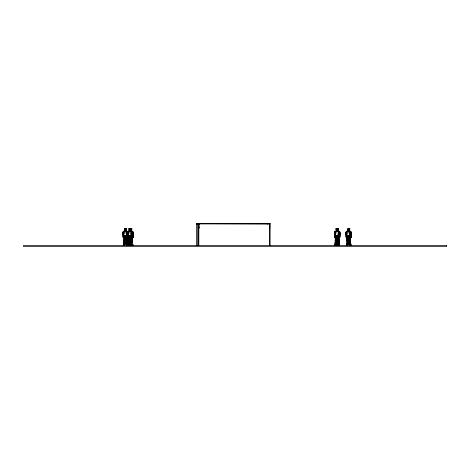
<?xml version="1.0" encoding="UTF-8"?>
<svg xmlns="http://www.w3.org/2000/svg" width="470" height="470" viewBox="0 0 470 470"><rect width="100%" height="100%" fill="white"/><g stroke="black" fill="none" stroke-linecap="round" stroke-linejoin="round"><path stroke-width="0.7" d="M125.261 233.126L125.261 232.515M129.003 245.187L129.397 240.981M129.62 233.126L129.62 232.515M199.462 223.984L199.462 223.673M269.727 224.131L269.727 223.802M269.14 223.926L269.762 223.685L269.762 228.079L269.762 227.774M336.731 233.126L336.731 232.515M348.294 233.126L348.294 232.515M125.895 235.429L123.974 235.441L124.168 238.478L123.451 244.935L123.974 244.811L124.738 236.71L125.361 236.621L125.361 237.338L124.491 244.688L123.451 244.935L123.416 244.471L123.451 244.935L124.491 244.688L124.673 240.957M128.692 245.205C127.799 246.586 128.093 243.425 127.623 244.706L128.334 244.811L129.097 236.71L129.72 236.621L129.033 244.964L130.09 244.688L130.167 242.726M198.692 245.469L198.734 223.626M199.274 224.025L199.274 223.608M269.833 245.469L269.874 223.626L197.365 223.614M335.803 240.881L336.209 236.71L336.831 236.621L335.962 244.688L334.922 244.935L334.887 244.471L334.922 244.935L335.962 244.688L336.702 237.421M347.365 240.881L347.765 236.71L348.393 236.621L347.524 244.688L346.29 244.706C347.024 243.407 345.885 246.192 347.242 245.458M126.694 236.804L127.241 244.964L126.183 244.688L125.361 236.621M126.959 238.325L126.924 235.576L126.583 235.376M131.06 236.804L131.183 240.17M131.318 238.325L131.283 235.576L130.948 235.376M338.171 236.804L338.341 240.881M338.429 238.325L338.4 235.517M350.021 235.564L346.889 235.458L346.69 240.863M349.991 238.325L349.962 235.517M348.393 236.621L349.216 244.688L350.273 244.964L350.162 244.194L350.038 244.694M127.893 244.347L127.634 245.405M198.88 223.673L199.127 228.073M269.557 223.608L269.557 224.801M346.56 244.347L346.472 245.287M269.146 223.708L269.181 223.979M124.209 245.458L124.133 244.57M126.935 232.991L127.023 234.606M128.498 244.57L128.469 245.452M132.111 232.991L132.164 234.119M335.68 245.458L335.603 244.57M347.154 245.405L347.113 244.247L348.059 244.453L348.311 241.087L348.059 244.688L347.518 244.841L348.059 244.453L347.113 244.194L347.301 245.405M350.079 232.991L350.168 234.606M124.062 236.892L123.857 235.458L123.657 240.863M126.882 231.992L126.888 231.569M127.141 244.688L127.17 245.469L126.459 245.458M131.242 231.992L131.253 231.569M338.353 231.992L338.359 231.569M337.936 245.458C339.258 246.209 340.233 244.406 338.876 244.247L338.6 244.429M349.915 231.992L349.921 231.569M349.492 245.458L350.203 245.469L350.144 244.318L350.714 244.347L350.773 245.405M125.86 230.799L126.336 230.805L126.671 229.877M131.036 230.799L131.506 230.805L131.841 229.877M337.719 230.799L338.188 230.805L338.523 229.877M349.004 230.799L349.48 230.805L349.809 229.877M123.669 237.091L123.211 237.009L123.669 237.091L123.581 237.579L123.851 233.355L123.017 232.944L123.04 237.244L123.904 237.773L123.187 237.28L123.187 234.559M123.181 233.302L123.334 232.204L124.15 231.528L123.698 235.734L123.963 236.692M128.052 235.893C128.104 239.788 127.07 235.065 127.658 232.956M128.281 233.373L127.57 233.003L128.005 231.698L128.516 231.528L128.069 235.646L128.439 234.606M335.41 233.191L335.204 236.962C334.517 238.625 334.716 235.106 334.658 234.559M335.392 233.373L334.681 233.003L335.116 231.698L335.621 231.528L335.398 235.582M346.954 233.373L346.649 233.191L346.249 237.238L346.93 237.773L346.22 237.28L346.237 235.176M346.12 233.525L346.366 232.204L347.183 231.528L346.954 235.582M347.095 236.892L346.784 241.081M127.916 234.559L127.67 237.697C126.459 237.773 128.099 237.597 127.646 236.892L127.834 236.621L128.093 236.962L127.67 237.697M123.269 237.415L123.957 237.603L123.216 237.238L123.751 232.556M334.658 233.302L334.487 232.944L334.511 237.244L335.374 237.773L334.658 237.28L335.222 232.556M129.362 241.568L129.033 244.964L130.09 244.688L130.366 240.834M336.773 244.688L337.019 241.087L336.773 244.688L336.232 244.841M126.459 244.694L126.412 245.458M337.936 244.694L337.889 245.458M349.445 245.017L349.492 244.694M335.962 244.688L334.922 244.935L335.639 238.478L335.445 235.441L337.366 235.429M124.374 244.841L124.92 244.688L125.361 239.612M128.216 233.355L127.928 236.686M335.327 233.355L335.286 234.136M126.166 230.888L126.236 229.654M131.341 230.888L131.406 229.654M338.024 230.888L338.089 229.654M349.31 230.888L349.375 229.654M123.169 233.784L123.745 231.164L123.111 231.816L122.87 233.196L123.639 233.408L123.657 233.108M127.752 231.974L128.11 231.164L127.476 231.816L127.235 233.196L127.546 233.302M346.419 231.974L346.778 231.164L346.143 231.816L345.902 233.196L346.672 233.408L346.784 232.556M133.404 233.196L133.233 237.244L132.37 237.773L133.063 237.009L133.104 233.784L132.528 231.164L133.163 231.816L133.404 233.196L133.092 233.302C132.569 234.307 131.154 236.992 131.13 237.05M340.074 233.708L339.916 237.244L339.052 237.773L339.687 237.415L339.863 236.369M350.414 233.807L350.356 233.026L351.008 232.703L351.378 233.825L351.207 237.244L350.344 237.773L351.025 237.238L351.072 233.784M335.786 241.028L335.445 244.811M347.342 241.028L347.007 244.811L346.484 244.935L346.59 243.296M130.131 229.654L130.02 230.388L130.584 229.501L129.849 228.391L128.739 228.702L128.868 229.636M126.853 232.632L128.005 233.408L128.116 232.556M128.022 240.863L128.222 235.458L131.353 235.564M337.125 230.382L337.671 229.724L337.325 228.508L336.544 228.52L336.35 229.748C337.578 231.416 334.922 230.964 334.581 231.816L334.34 233.196L335.11 233.408L335.134 233.108M335.128 240.863L335.333 235.458L338.459 235.564M126.736 234.659L126.783 233.942M131.095 234.659L131.148 233.942M338.206 234.659L338.259 233.942M349.762 234.659L349.815 233.942M127.693 237.485L127.54 236.621M129.579 238.378L129.403 240.881M132.446 233.807L132.546 236.962C132.37 238.372 133.439 236.539 132.657 237.097L132.693 237.579M339.176 234.148L339.375 237.579L339.505 236.892C340.703 235.67 338.565 230.042 339.845 231.816L339.939 232.944M350.503 234.554L350.661 237.579L351.061 236.663M128.005 233.408L127.793 237.697C128.839 238.237 126.965 236.339 127.993 237.532L127.2 237.773M128.028 236.334L128.151 234.695M128.075 241.621L127.817 244.935L129.144 244.194L130.09 244.453M133.204 236.334L133.345 233.625M339.886 236.334L340.027 233.625M351.172 236.334L351.313 233.625M336.079 240.981L335.797 243.836M129.144 244.194L129.033 244.964M336.773 244.453L335.715 244.459L336.773 244.453L336.414 244.194C335.339 243.754 335.621 246.533 336.614 245.205M347.113 244.247C347.712 247.308 347.87 243.066 347.788 245.158M131.559 235.582L132.193 235.781L132.822 244.935L132.775 244.236L131.788 244.459L131.606 244.964L130.548 244.688L129.72 236.621M339.299 240.863L338.829 235.47L339.546 244.471L339.505 244.935L338.982 244.811M351.29 233.696L350.185 235.805L350.832 244.471L350.79 244.935L350.273 244.811M123.769 240.869L123.487 243.883M132.834 233.543L132.798 233.196M350.855 231.974L350.508 231.369C347.377 230.923 350.908 230.97 351.589 232.697L351.284 232.468L351.56 233.296L350.99 234.383M128.192 240.264L128.492 235.47L128.192 235.652L130.901 235.723L131.177 231.992M335.363 239.659L334.957 243.883M339.375 237.579L339.745 237.009L339.522 237.697M350.661 237.579L351.031 237.009L350.608 237.332M124.121 245.405L123.492 245.458L123.557 244.453L123.492 245.458L124.28 245.193M125.654 230.382L126.201 229.724L125.854 228.508L124.374 228.702L124.503 229.636M335.592 245.405C334.499 246.274 335.233 243.607 334.969 244.893L335.956 244.459M348.593 231.228L348.893 231.134C347.923 230.388 349.792 229.842 349.181 228.919L348.517 228.391M123.698 235.734L122.417 233.537L122.846 232.468L122.547 232.697C122.329 231.299 125.948 231.175 124.791 231.093M125.073 228.52L125.073 230.958L123.733 231.369M129.438 228.52L129.438 230.958L128.099 231.369M349.739 229.636L349.868 228.702L348.106 228.52L348.106 230.958L346.766 231.369M132.141 244.57L132.064 245.458L132.193 244.247M338.612 245.152L338.876 244.247M346.701 237.091L346.243 237.009L346.701 237.091L346.613 237.579L346.772 234.554M128.945 241.733L128.851 244.688L127.817 244.935L128.527 238.478L128.339 235.441L130.261 235.429M347.553 242.256L348.376 236.927L349.216 244.688L350.273 244.964L349.909 240.981M125.86 230.964L125.813 231.358L126.941 231.222L127.711 231.974M125.654 237.397L124.92 244.688M130.713 231.228L130.413 231.134L132.54 231.369L132.287 232.068L132.111 231.222M338.188 230.805C337.76 230.365 336.749 230.982 337.719 230.964L337.671 231.358L339.223 231.369L338.97 232.068L338.794 231.222M349.48 230.805C349.051 230.365 348.035 230.982 349.004 230.964L348.957 231.358L349.786 231.252M348.793 237.397L348.329 240.934L348.505 239.612M131.77 229.636L131.9 228.702L130.59 228.949L130.619 230.388L131.506 230.805M334.863 231.974L334.64 233.784M337.037 240.934L337.219 239.612L337.049 240.94M123.78 234.148L123.939 233.191M128.145 234.148L128.304 233.191M346.813 234.148L346.86 233.807M122.84 233.379L122.84 233.696M127.916 244.453L127.858 244.893L128.757 244.647L128.445 244.247M346.59 244.453L346.531 244.893L347.383 244.429M335.139 237.091L334.687 237.009L335.139 237.091L335.087 237.585M129.82 244.923C129.321 243.372 130.613 246.398 129.133 244.917L129.144 244.465M127.576 237.644L127.235 233.196L127.67 232.979M346.466 237.697L346.073 237.244L345.902 233.196L346.672 233.408M125.231 237.421L124.773 240.346M336.826 230.159L337.278 230.165L337.172 230.952M129.021 241.057L129.438 238.501M127.552 244.471L127.017 244.247M127.664 245.287L127.576 244.347L127.006 244.353M130.707 245.205L131.535 245.469L131.659 245.07M132.804 245.405L132.904 245.07L132.005 245.405M339.516 245.287L339.469 245.393M130.877 233.625L131.177 232.274L131.3 232.756M349.662 233.003L349.545 234.642M348.687 230.388L348.799 229.654L349.298 229.642L349.322 230.206L349.68 229.906M127.981 237.585L127.546 236.663M346.413 237.027L346.613 237.579L346.214 236.663M130.871 236.616L130.854 236.069M130.901 244.312L130.725 245.299M126.812 231.992L126.536 235.723L123.704 235.646L124.609 235.588M338.282 231.992L337.912 234.812L338.476 242.602M349.845 231.992L349.469 234.812L350.273 244.964L349.304 244.641L349.568 244.453M125.702 230.952L125.801 230.165L125.355 230.159M129.926 231.228L130.167 230.165L129.72 230.159M348.27 230.964C348.952 231.833 349.198 229.859 348.387 230.159M127.294 233.167L127.605 232.856M131.218 232.632L131.659 233.167L132.493 232.909L131.764 232.145L131.03 232.339M335.251 237.755L334.91 237.268M338.329 232.632L338.77 233.167L339.604 232.909L338.876 232.145L338.329 232.227M127.388 232.744L127.288 234.136M350.532 232.744L350.432 234.136M336.544 228.52L335.85 228.702L335.98 229.636M338.177 236.58L338.259 236.246M338.77 245.07L338.641 245.469M350.326 245.07L350.203 245.469M130.971 236.974L131.065 236.58M125.355 231.076L125.478 230.641M129.72 231.076L129.843 230.641M336.826 231.076L336.949 230.641M349.862 231.434L348.382 231.134L348.511 230.641M350.185 235.805L349.845 237.009M126.594 229.636L126.724 228.702L125.249 228.508L126.724 228.702M338.453 229.636L338.582 228.702L337.472 228.391L336.808 228.684M349.833 235.588L350.69 233.625L350.356 233.026M125.214 230.717L124.456 231.252M129.579 230.717L128.821 231.252M336.69 230.717L335.933 231.252M122.929 233.625L123.07 236.334M127.294 233.625L127.435 236.334M334.399 233.625L334.546 236.334M345.961 233.625L346.102 236.334M128.145 237.755L127.523 237.579M334.998 237.644L334.74 237.415M346.813 237.755L346.296 237.415M122.576 233.296L122.846 232.468M346.284 234.383C345.28 234.148 346.366 232.057 345.685 232.697L346.525 231.628L347.671 231.228M124.256 245.458L123.469 245.405M335.727 245.458L335.68 244.694M124.738 245.299C124.233 244.465 125.249 244.065 124.391 244.465M336.596 245.299L336.414 244.194L336.497 245.458M334.587 232.421L334.458 232.779L334.622 232.462M127.117 232.068L127.57 231.316L126.236 231.046L126.829 231.434M126.859 232.227L127.129 231.622L127.681 231.833M349.892 232.227L350.162 231.622L351.531 232.779L351.307 232.538M350.749 245.458L350.879 245.07L350.749 245.458L349.915 245.205M346.267 232.703L346.237 234.219M130.76 230.594L130.572 230.952M131.747 234.865L131.359 235.629M350.414 234.865L350.027 235.629M127.382 234.865L127.664 234.272M338.852 234.865L339.14 234.272M122.664 233.196L122.882 233.96M334.517 233.196L334.734 233.96M123.451 237.397L123.616 237.097M127.769 237.485L127.746 237.027M127.17 245.469C127.211 243.924 126.935 245.129 127.405 244.7L127.129 244.194M131.535 245.469L131.365 242.602M131.312 231.98L131.494 231.622L132.041 231.833L132.922 232.697L132.616 232.468L132.893 233.296M338.423 231.98L338.6 231.622L339.152 231.833L339.998 233.296M345.908 232.462L345.532 233.349L346.19 234.612M123.416 232.744L123.163 233.813M127.752 234.653L126.688 237.086L128.052 234.612M132.005 234.953L131.764 235.734M350.673 234.953L349.962 236.986M339.434 234.383L338.406 236.986M334.699 232.468L334.276 233.537M132.84 237.697L132.875 235.922M350.814 237.697L351.149 236.369M132.029 234.272L132.299 233.813M350.696 234.272L350.967 233.813M339.693 233.96L339.91 233.196M132.323 234.383L132.581 233.96M127.147 237.603L127.881 237.238L127.582 237.238M132.64 237.532L133.057 237.238M339.74 237.238L338.999 237.603M350.608 237.532L351.025 237.238M129.379 230.059L129.297 230.888L129.602 230.799M348.047 230.059L347.964 230.888L347.465 229.877M127.658 233.625L126.706 235.717M349.445 245.458L349.486 245.158M131.054 237.086L132.622 233.696L132.34 232.703M338.282 237.009L339.734 233.696L339.446 232.703M130.119 228.919L130.789 228.391L131.9 228.702M338.177 235.717L339.134 233.625L338.799 233.026L338.882 234.606M339.04 232.062L339.129 231.598M350.332 232.062L350.414 231.598M126.224 229.501L126.201 229.724M130.584 229.501L130.56 229.724M337.695 229.501L337.671 229.724M349.251 229.501L349.234 229.724M122.964 232.474L124.25 231.193M334.693 237.238L335.087 237.097M346.249 237.238L346.649 237.097M125.231 230.159L124.85 230.588L124.433 229.877M129.597 230.159L129.209 230.588L128.798 229.877M336.708 230.159L336.32 230.588L335.903 229.877M348.264 230.159L347.876 230.588L347.847 230.212M122.823 232.538L122.6 232.779L123.974 231.622M125.073 230.958L124.738 231.175L125.284 231.358M129.438 230.958L129.103 231.175L129.397 231.258M348.106 230.958L347.489 231.252M126.542 229.906L126.183 230.206L126.154 229.642L125.813 229.771L125.96 230.359M131.712 229.906L131.353 230.206L131.33 229.642L130.983 229.771L131.13 230.359M338.394 229.906L338.036 230.206L338.012 229.642L337.666 229.771L337.812 230.359M348.957 229.771L349.104 230.359M130.731 231.017L130.413 231.134L131.036 230.964M124.814 230.212L124.767 230.805L125.237 230.799M129.179 230.212L129.297 230.888M336.291 230.212L336.35 230.717M349.216 244.453L349.574 244.194M338.582 228.702L337.272 228.949L337.301 230.388M125.331 228.684L125.854 228.508M129.696 228.684L130.214 228.508M348.364 228.684L348.881 228.508M347.8 230.805L348.064 231.258M130.907 244.194L130.548 244.688L131.606 244.964L130.848 235.341L130.219 235.664M130.901 244.453L130.637 244.641C132.076 245.534 131.242 243.166 131.594 245.287M338.012 244.453L337.742 244.641L338.711 244.964L338.711 244.459L338.67 245.416M349.892 244.429L350.743 244.236L350.984 244.706L350.79 244.935L350.373 241.087M126.254 230.588L126.283 230.212M131.424 230.588L131.459 230.212M338.106 230.588L338.142 230.212M349.398 230.588L349.427 230.212M336.544 230.958L336.502 231.258M132.317 237.603L133.004 237.415M350.285 237.603L350.978 237.415M124.274 231.434L125.419 231.275M347.412 231.434L348.117 231.181M128.551 231.628L129.702 231.228M335.239 231.628L336.385 231.228M131.659 233.167L132.029 232.979M338.77 233.167L339.14 232.979M349.886 232.632L350.326 233.167L350.702 232.979M130.754 235.87L132.023 233.625L131.688 233.026M132.657 237.585L133.092 236.663M126.6 235.828L126.929 235.682M338.071 235.828L338.4 235.682M132.37 237.773L133.139 237.526M339.052 237.773L339.822 237.526M350.344 237.773L351.108 237.526M348.323 231.44L348.716 231.275M128.005 236.369L127.458 236.369M127.805 232.956L127.164 233.191L127.276 233.807M350.303 233.191L350.949 232.956M123.528 231.316L124.867 231.046M127.893 231.316L129.227 231.046M335.004 231.316L336.338 231.046M346.56 231.316L347.9 231.046M126.988 235.564L126.536 235.723L126.483 235.341L127 242.602M340.092 233.825L339.475 234.001M351.378 233.825L350.761 234.001M129.085 244.911L130.002 244.641L129.738 244.453M337.719 230.964L337.096 231.134L337.395 231.228M348.382 231.134L349.004 230.964M127.464 237.332L127.717 237.027M339.322 237.332L339.575 237.027M123.974 244.811L124.491 244.688M128.334 244.811L128.851 244.688M347.007 244.811L347.524 244.688L347.001 244.459L348.059 244.453M347.524 244.688L346.484 244.935L347.201 238.478L347.007 235.441L348.928 235.429M127.793 237.697L127.499 237.526L127.834 237.415M339.687 237.415L339.428 237.644M125.684 231.275L126.642 231.252M130.043 231.275L131.195 231.434M127.435 237.091L127.887 237.009L127.705 235.922M337.154 231.275L338.3 231.434M339.287 237.091L339.775 236.663M127.546 236.522L127.869 236.451M132.716 236.522L133.045 236.451M339.399 236.522L339.728 236.451M350.69 236.522L351.014 236.451M126.312 231.093L125.801 231.158L127.717 231.628M130.672 231.093L129.867 231.199M337.783 231.093C336.626 231.175 340.245 231.299 340.027 232.697L339.728 232.468L340.151 233.537L338.876 235.734M124.638 245.458L124.556 244.194M130.472 231.158L129.961 231.093M125.854 235.664L126.495 235.629L123.827 235.652M337.325 235.664L337.965 235.629L335.339 235.646M348.887 235.664L349.527 235.629L346.901 235.646M124.374 228.702L124.785 228.684M128.739 228.702L129.15 228.684M335.85 228.702L336.256 228.684M124.015 235.658L125.237 235.405M129.597 235.405L128.381 235.658M336.708 235.405L335.486 235.658M348.27 235.405L347.048 235.658M127.775 244.471L128.715 244.429M132.182 244.353L132.746 244.347L132.834 245.287M338.864 244.353L339.428 244.347M131.665 235.588L132.569 235.646M338.347 235.588L339.252 235.646M130.419 228.508L130.942 228.684M348.393 228.508L349.868 228.702M349.745 244.465L350.273 244.459M126.888 245.158L127.57 245.152M132.064 245.158L132.746 245.152M338.747 245.158L339.428 245.152M350.032 245.158L350.714 245.152M130.918 230.159L130.313 229.995M129.162 244.318L129.732 244.312M335.844 244.318L336.414 244.312M347.13 244.318L347.706 244.312M349.486 244.923L350.168 244.917M196.284 223.397L197.711 223.397L197.711 245.757M198.604 223.397L200.032 223.397M266.525 223.397L267.953 223.397M268.846 223.397L270.274 223.397M197.365 223.849L198.822 223.849M269.187 223.849L200.032 223.614M197.371 223.92L269.874 223.92M199.127 227.762L198.916 228.073M129.873 245.405L128.974 245.07M129.861 245.458L129.103 245.469M335.815 244.917L336.502 244.923M347.107 244.917L347.788 244.923M335.815 245.152L336.497 245.158M123.528 245.152L124.644 245.158M129.133 245.152L129.814 245.158M337.325 228.508L337.624 228.684M347.077 232.068L346.86 231.598M335.521 232.068L335.304 231.598M126.336 230.805L125.59 230.594M124.045 232.068L123.827 231.598M128.41 232.068L128.192 231.598M131.071 244.465L130.548 244.453L129.937 238.46M349.756 244.459L350.832 244.471M338.471 244.459L339.698 244.706L339.505 244.935L339.117 241.609M132.857 244.471L131.788 244.459L130.93 236.927M348.106 228.52L347.406 228.702L347.536 229.636M349.075 230.57L351.131 231.816M337.783 230.57L337.883 230.958L339.428 231.316M124.421 235.558L124.133 236.674L123.915 235.711M346.261 236.451L346.59 236.522M334.705 236.451L335.028 236.522M127.593 236.451L127.916 236.522M123.228 236.451L123.557 236.522M124.485 244.459L123.528 244.688M132.299 244.811L131.547 244.406M336.831 236.621L337.654 244.688L338.711 244.964L338.711 244.459M346.513 234.001L345.897 233.825M334.957 234.001L334.335 233.825M127.846 234.001L127.229 233.825M123.481 234.001L122.864 233.825M338.5 231.252L338.089 231.046M123.216 237.238L123.633 237.532M126.271 244.641L127.188 244.911L127.188 244.406M131.817 231.252L131.383 231.07M346.167 237.526L346.56 237.644M127.499 237.526L127.893 237.644M349.98 231.98L351.008 232.703M126.947 231.98L127.405 232.145M132.746 231.316L131.535 231.175L131.394 230.717M348.558 231.275L348.952 231.44M337.272 231.275L337.66 231.44M130.977 231.44L130.149 231.181L132.082 231.628L133.075 233.349M334.904 237.697L334.611 237.526M123.434 237.697L123.134 237.526M337.883 230.958L338.183 231.158L338.077 230.717M126.207 231.07L126.224 230.717M350.15 232.45L350.555 232.75M338.588 232.45L338.999 232.75M131.477 232.45L131.888 232.75M127.117 232.45L127.523 232.75M349.88 231.193L350.679 231.828M338.324 231.193L339.61 232.474M131.212 231.193L132.011 231.828M126.847 231.193L127.646 231.828M349.375 231.046L349.363 230.717M130.225 231.134L129.955 230.77M123.863 235.629L123.14 234.383M127.329 233.026L127.646 233.408M132.076 232.779L132.458 233.285M346.678 231.698L346.948 232.062M335.116 231.698L335.521 232.262M128.005 231.698L128.41 232.262M123.645 231.698L124.051 232.262M334.575 234.142L334.904 234.612M130.619 230.382L130.572 231.005M128.668 245.299L128.569 244.694M124.309 245.299L124.209 244.694M132.146 235.47L132.616 240.863M132.628 231.698L132.94 232.204M123.093 234.219L123.352 234.653M132.281 232.262L132.564 232.744M351.284 232.468L351.713 233.537L350.432 235.734M346.842 235.734L347.107 236.692M123.44 245.287L123.51 245.446M334.957 245.393L334.875 245.187M123.992 235.464L124.315 236.246M349.604 245.463L349.568 244.57M338.024 245.411L338.006 244.57M130.918 245.411L130.895 244.57M126.571 245.463L126.536 244.57M130.795 230.641L130.895 230.993M348.487 229.865L348.587 230.388M127.605 244.236L127.652 244.935L127.035 236.892M339.622 232.204L339.751 233.003M132.199 234.606L132.352 235.582M350.414 235.652L350.585 240.863M338.282 240.957L338.494 242.779M350.69 244.453L350.743 244.893M339.399 244.453L339.457 244.893M349.069 236.528L349.756 244.841M337.507 236.528L338.2 244.841M130.401 236.528L131.089 244.841M126.036 236.528L126.73 244.841M349.88 239.694L350.038 240.916M338.441 238.478L338.747 240.916M131.759 238.478L132.064 240.916M126.659 239.089L126.894 240.916M336.92 237.397L337.654 244.688L338.711 244.964L338.341 240.998M125.449 237.397L126.183 244.688L127.241 244.964L127.241 244.459M132.387 240.869L132.493 242.661M127.211 240.869L127.323 242.661M350.226 245.416L350.221 244.406M351.343 232.903L351.372 233.196M127.317 234.148L127.358 234.554M127.441 240.863L127.258 236.809M124.914 230.423L124.932 230.888M269.909 223.614L269.909 245.469M267.777 223.614L267.777 223.92M267.277 223.608L267.277 224.025M199.497 223.673L199.497 223.967M198.916 223.673L198.916 223.967M198.775 223.614L198.775 245.469M196.995 223.714L196.995 224.689M196.636 223.614L196.636 245.469M446.5 245.469L23.5 245.469L23.5 246.603L446.5 246.603L446.5 245.469"/></g></svg>
